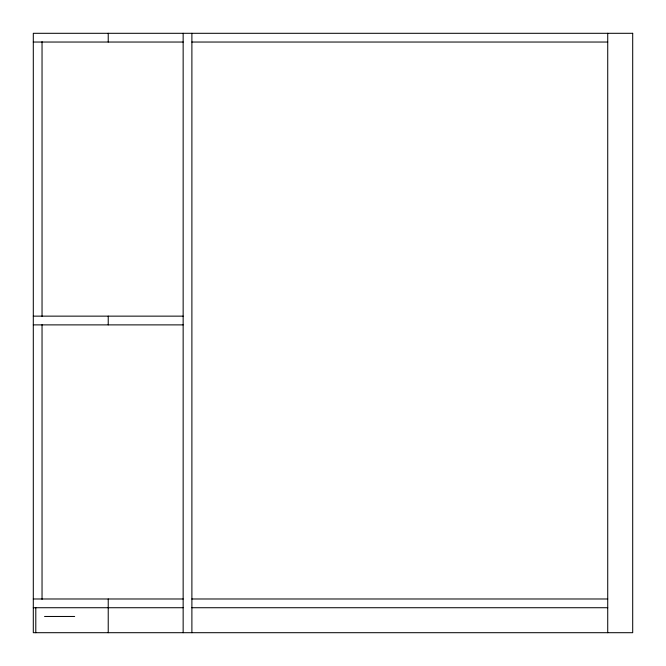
<?xml version="1.0" encoding="UTF-8"?>
<svg xmlns="http://www.w3.org/2000/svg" width="666" height="666" viewBox="0 0 666 666"><rect width="100%" height="100%" fill="white"/><g stroke="black" fill="none" stroke-linecap="round" stroke-linejoin="round"><path stroke-width="1" d="M33.3 42.041L183.15 42.041M191.891 42.041L607.725 42.041M33.3 316.142L183.15 316.142M33.3 324.883L183.15 324.883M33.3 598.984L183.15 598.984M191.891 598.984L607.725 598.984M33.3 607.725L183.15 607.725M191.891 607.725L607.725 607.725M44.539 616.466L74.667 616.466M607.725 33.3L607.725 632.7M191.891 33.3L191.891 632.7M183.15 33.3L183.15 632.7M108.225 33.3L108.225 42.041M108.225 316.142L108.225 324.883M108.225 598.984L108.225 632.7M42.041 41.625L42.041 316.35M42.041 324.675L42.041 599.4M35.797 607.725L35.797 632.7M632.7 33.3L33.3 33.3L33.3 632.7L632.7 632.7L632.7 33.3"/></g></svg>
